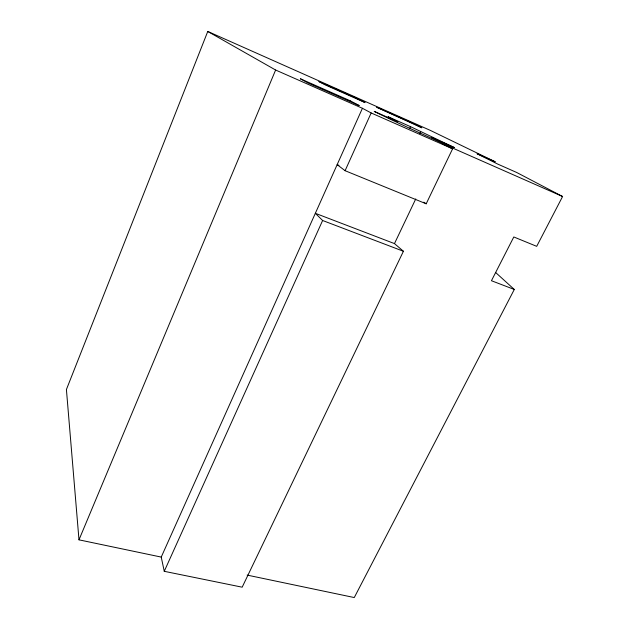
<?xml version="1.0" encoding="UTF-8"?>
<svg xmlns="http://www.w3.org/2000/svg" width="629" height="629" viewBox="0 0 629 629"><rect width="100%" height="100%" fill="white"/><g stroke="black" fill="none" stroke-linecap="round" stroke-linejoin="round"><path stroke-width="0.94" d="M247.142 575.095L354.269 597.55L514.294 289.466L491.446 280.723L513.807 236.968L536.702 246.34L562.585 196.507L516.653 172.464L497.798 164.122L477.049 153.743L495.267 161.818L430.433 130.439L207.767 31.45L66.415 389.516L78.987 539.839L161.236 557.082L164.255 571.313L242.173 587.187L403.417 251.262L394.477 243.596L315.341 213.302L322.622 220.496L403.417 251.262M78.987 539.839L275.62 70.023L207.767 31.45M161.236 557.082L362.422 108.282L275.62 70.023M164.255 571.313L322.622 220.496M562.585 196.507L442.179 143.436L452.589 148.821L426.195 203.796L345.093 170.703L371.157 112.961L362.422 108.282M409.723 128.442L410.548 126.673L388.038 116.727L397.717 121.767L374.2 111.372C396.765 122.608 419.787 132.923 442.769 143.302L431.439 137.46L454.429 147.603L410.548 126.673M419.897 133.67L420.715 131.925M394.477 243.596L415.753 198.929M338.952 165.396L337.152 164.656L345.093 170.703M371.157 112.961L452.589 148.821M423.797 202.145L426.195 203.796M495.652 272.514L514.294 289.466M350.141 100.75L300.355 78.759L308.241 83.083L359.253 105.601L350.141 100.75M357.744 98.816L318.84 81.534L325.397 84.97L365.048 102.574L357.744 98.816M413.552 123.606L376.677 107.229L421.862 127.797L413.552 123.606"/></g></svg>
